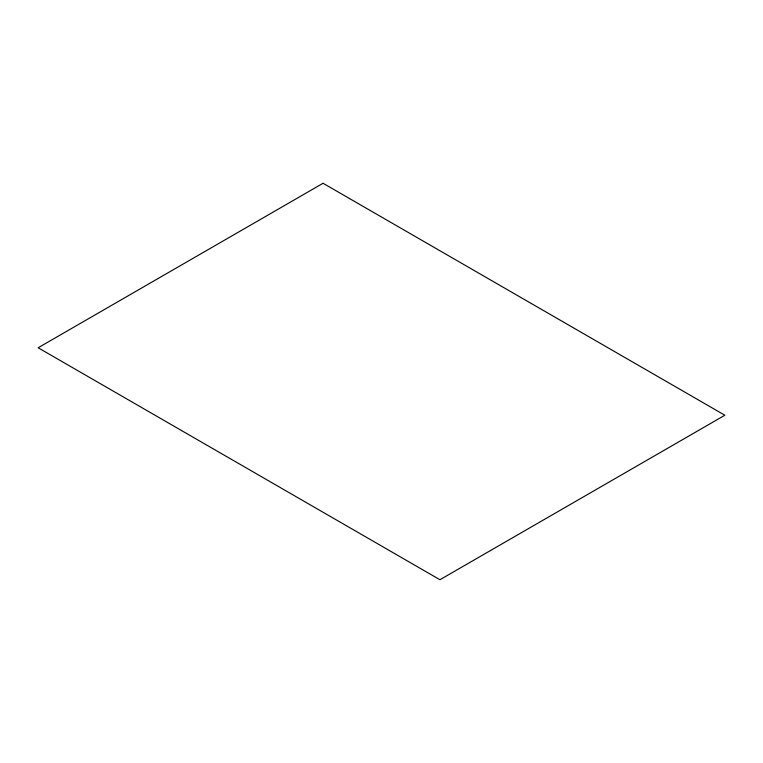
<?xml version="1.0" encoding="UTF-8"?>
<svg xmlns="http://www.w3.org/2000/svg" width="763" height="763" viewBox="0 0 763 763"><rect width="100%" height="100%" fill="white"/><g stroke="black" fill="none" stroke-linecap="round" stroke-linejoin="round"><path stroke-width="1.14" d="M323.064 183.273L38.15 347.766L439.936 579.727L724.85 415.234L323.064 183.273"/></g></svg>
